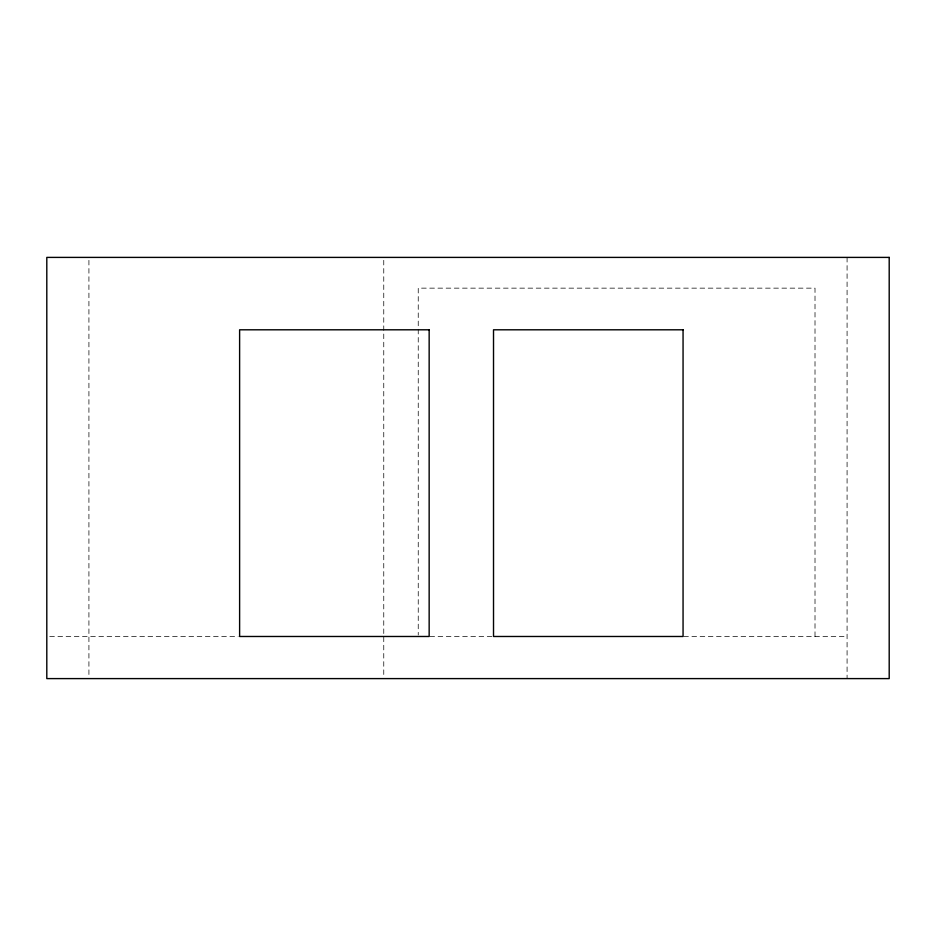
<?xml version="1.0" encoding="UTF-8"?>
<svg xmlns="http://www.w3.org/2000/svg" width="936" height="936" viewBox="0 0 936 936"><rect width="100%" height="100%" fill="white"/><g stroke="black" fill="none" stroke-linecap="round" stroke-linejoin="round"><path stroke-width="0.7" stroke-dasharray="4.68 3.51" d="M49.725 636.48L238.154 636.48M429.905 636.48L492.09 636.48M683.725 636.48L847.08 636.48M847.08 257.4L847.08 678.6M815.01 636.48L815.01 288.148L418.24 288.148L418.24 635.017M383.76 260.313L383.76 677.137M88.92 260.325L88.92 677.137"/><path stroke-width="1.4" d="M889.2 257.4L46.8 257.4L46.8 678.6L889.2 678.6L889.2 257.4M429.156 329.8L239.616 329.8L239.616 636.48L429.156 636.48L429.156 329.8M683.058 329.8L493.518 329.8L493.518 636.48L683.058 636.48L683.058 329.8"/></g></svg>
